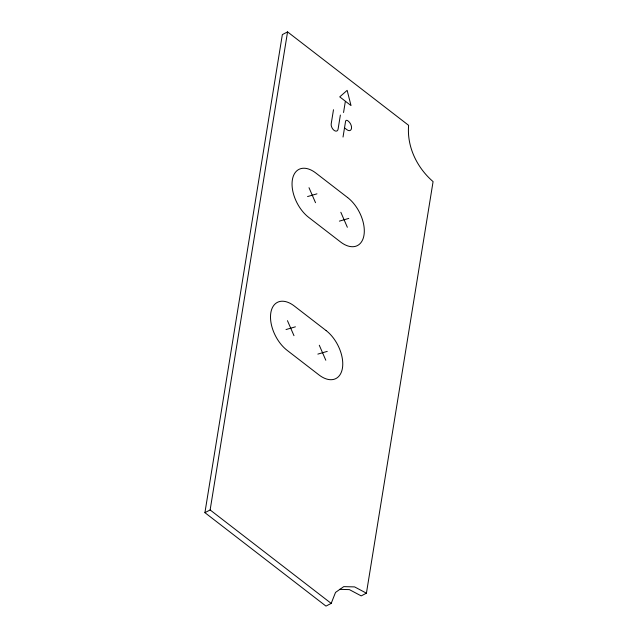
<?xml version="1.0" encoding="UTF-8"?>
<svg xmlns="http://www.w3.org/2000/svg" width="638" height="638" viewBox="0 0 638 638"><rect width="100%" height="100%" fill="white"/><g stroke="black" fill="none" stroke-linecap="round" stroke-linejoin="round"><path stroke-width="0.96" d="M366.419 593.18L354.592 586.896L343.746 586.633L335.524 592.423L331.194 603.396L325.978 606.1L204.918 512.665L282.347 34.604L287.563 31.9L408.623 125.335C406.749 146.756 417.045 167.77 433.082 181.615L366.419 593.18L361.204 595.892L349.377 589.608L339.512 589.36M204.918 512.665L210.133 509.953L287.563 31.9M333.491 109.736L331.21 123.82A5.024 2.951 62.6 0 0 334.025 130.311A5.024 2.951 62.6 0 0 338.092 129.139L340.373 115.047M343.555 112.519L345.381 101.227L351.02 105.573L347.144 90.357L339.751 96.872L344.983 100.916M343.029 137.042L345.565 121.387A2.727 1.603 62.6 0 1 347.766 120.749L348.348 121.204A5.598 3.294 62.6 0 1 351.49 128.437A5.598 3.294 62.6 0 1 346.968 129.745L344.911 128.166M307.564 196.56L316.958 193.84M339.392 221.131L348.787 218.403M286.023 329.543L295.418 326.815M317.852 354.106L327.246 351.386M210.133 509.953L331.194 603.396M340.828 212.263L347.351 227.272M308.999 187.7L315.523 202.701M319.287 345.246L325.811 360.247M287.459 320.675L293.982 335.684M347.678 197.605L315.85 173.034A29.053 17.074 62.6 0 0 292.363 179.844A29.053 17.074 62.6 0 0 308.672 217.367L340.501 241.93A29.053 17.074 62.6 0 0 363.987 235.127A29.053 17.074 62.6 0 0 347.678 197.605M326.138 330.588L294.309 306.017A29.053 17.074 62.6 0 0 270.823 312.819A29.053 17.074 62.6 0 0 287.132 350.342L318.96 374.913A29.053 17.074 62.6 0 0 342.446 368.102A29.053 17.074 62.6 0 0 326.138 330.588"/></g></svg>
